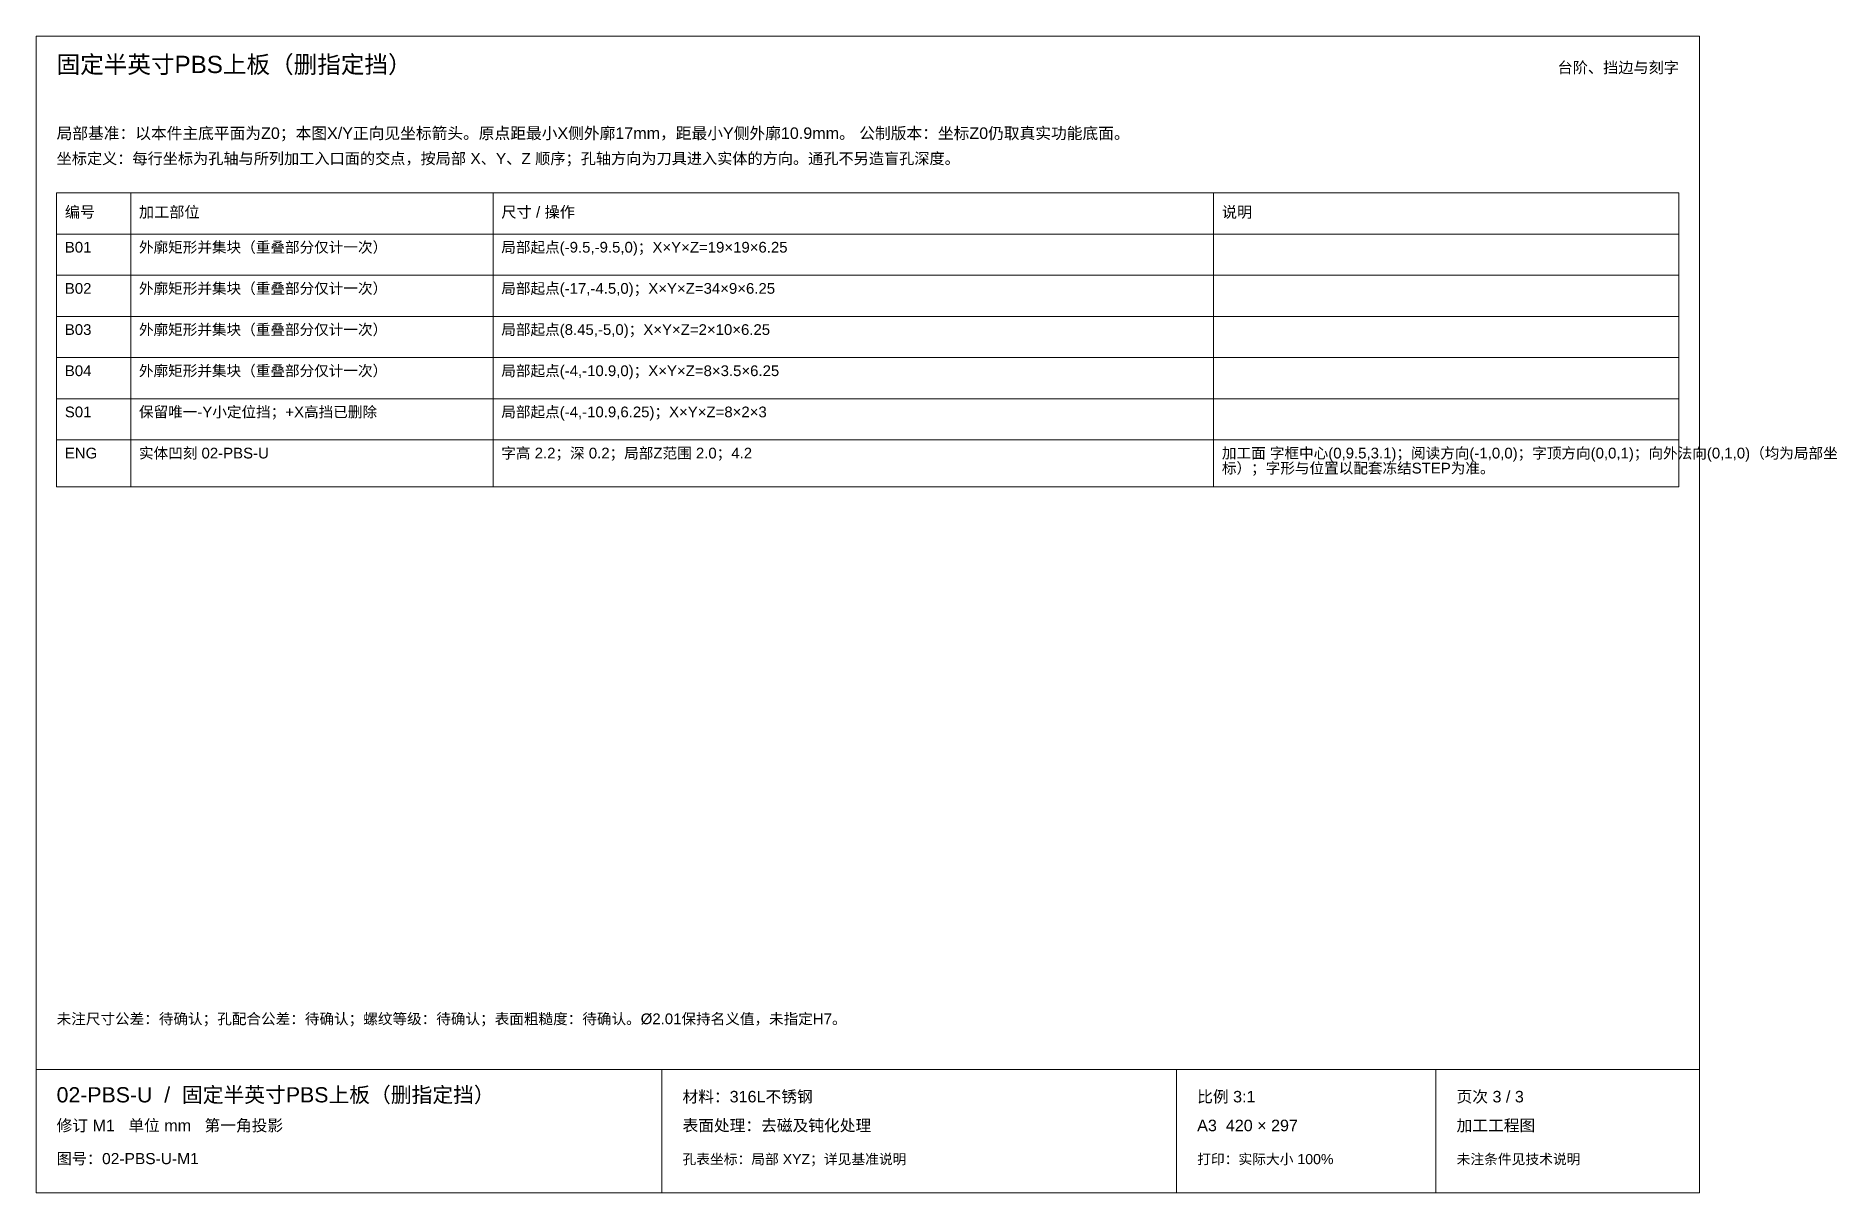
# Paper-space layout '03_孔表及加工说明' of a CAD drawing. Header units: millimetres. Extents: x 8 to 445, y 8 to 289.
import ezdxf
from ezdxf.enums import TextEntityAlignment as Align

# ---------------------------------------------------------------- set-up
doc = ezdxf.new("R2010")
doc.units = ezdxf.units.MM
doc.layers.add('ANNOTATIONS', color=7, linetype='CONTINUOUS', lineweight=18)
doc.styles.add('CJK', font='Arial Unicode.ttf')

psp = doc.layouts.new('03_孔表及加工说明')

# ---------------------------------------------------------------- linework, layer by layer
at = {"layer": 'ANNOTATIONS'}
for p, q in [((412, 289), (8, 289)), ((8, 289), (8, 8)), ((412, 8), (412, 289)), ((31, 250.9), (13, 250.9)), ((13, 250.9), (13, 240.9)), ((31, 240.9), (31, 250.9)), ((119, 250.9), (31, 250.9)), ((31, 250.9), (31, 240.9)), ((119, 240.9), (119, 250.9)), ((294, 250.9), (119, 250.9)), ((119, 250.9), (119, 240.9)), ((294, 240.9), (294, 250.9)), ((407, 250.9), (294, 250.9)), ((294, 250.9), (294, 240.9)), ((407, 240.9), (407, 250.9)), ((13, 240.9), (31, 240.9)), ((31, 240.9), (13, 240.9)), ((13, 240.9), (13, 230.9)), ((31, 240.9), (119, 240.9)), ((31, 230.9), (31, 240.9)), ((119, 240.9), (31, 240.9)), ((31, 240.9), (31, 230.9)), ((119, 240.9), (294, 240.9)), ((119, 230.9), (119, 240.9)), ((294, 240.9), (119, 240.9)), ((119, 240.9), (119, 230.9)), ((294, 240.9), (407, 240.9)), ((294, 230.9), (294, 240.9)), ((407, 240.9), (294, 240.9)), ((294, 240.9), (294, 230.9)), ((407, 230.9), (407, 240.9)), ((13, 230.9), (31, 230.9)), ((31, 230.9), (13, 230.9)), ((13, 230.9), (13, 220.9)), ((31, 230.9), (119, 230.9)), ((31, 220.9), (31, 230.9)), ((119, 230.9), (31, 230.9)), ((31, 230.9), (31, 220.9)), ((119, 230.9), (294, 230.9)), ((119, 220.9), (119, 230.9)), ((294, 230.9), (119, 230.9)), ((119, 230.9), (119, 220.9)), ((294, 230.9), (407, 230.9)), ((294, 220.9), (294, 230.9)), ((407, 230.9), (294, 230.9)), ((294, 230.9), (294, 220.9)), ((407, 220.9), (407, 230.9)), ((13, 220.9), (31, 220.9)), ((31, 220.9), (13, 220.9)), ((13, 220.9), (13, 210.9)), ((31, 220.9), (119, 220.9)), ((31, 210.9), (31, 220.9)), ((119, 220.9), (31, 220.9)), ((31, 220.9), (31, 210.9)), ((119, 220.9), (294, 220.9)), ((119, 210.9), (119, 220.9)), ((294, 220.9), (119, 220.9)), ((119, 220.9), (119, 210.9)), ((294, 220.9), (407, 220.9)), ((294, 210.9), (294, 220.9)), ((407, 220.9), (294, 220.9)), ((294, 220.9), (294, 210.9)), ((407, 210.9), (407, 220.9)), ((13, 210.9), (31, 210.9)), ((31, 210.9), (13, 210.9)), ((13, 210.9), (13, 200.9)), ((31, 210.9), (119, 210.9)), ((31, 200.9), (31, 210.9)), ((119, 210.9), (31, 210.9)), ((31, 210.9), (31, 200.9)), ((119, 210.9), (294, 210.9)), ((119, 200.9), (119, 210.9)), ((294, 210.9), (119, 210.9)), ((119, 210.9), (119, 200.9)), ((294, 210.9), (407, 210.9)), ((294, 200.9), (294, 210.9)), ((407, 210.9), (294, 210.9)), ((294, 210.9), (294, 200.9)), ((407, 200.9), (407, 210.9)), ((13, 200.9), (31, 200.9)), ((31, 200.9), (13, 200.9)), ((13, 200.9), (13, 190.9)), ((31, 200.9), (119, 200.9)), ((31, 190.9), (31, 200.9)), ((119, 200.9), (31, 200.9)), ((31, 200.9), (31, 190.9)), ((119, 200.9), (294, 200.9)), ((119, 190.9), (119, 200.9)), ((294, 200.9), (119, 200.9)), ((119, 200.9), (119, 190.9)), ((294, 200.9), (407, 200.9)), ((294, 190.9), (294, 200.9)), ((407, 200.9), (294, 200.9)), ((294, 200.9), (294, 190.9)), ((407, 190.9), (407, 200.9)), ((13, 190.9), (31, 190.9)), ((31, 190.9), (13, 190.9)), ((13, 190.9), (13, 179.5)), ((31, 190.9), (119, 190.9)), ((31, 179.5), (31, 190.9)), ((119, 190.9), (31, 190.9)), ((31, 190.9), (31, 179.5)), ((119, 190.9), (294, 190.9)), ((119, 179.5), (119, 190.9)), ((294, 190.9), (119, 190.9)), ((119, 190.9), (119, 179.5)), ((294, 190.9), (407, 190.9)), ((294, 179.5), (294, 190.9)), ((407, 190.9), (294, 190.9)), ((294, 190.9), (294, 179.5)), ((407, 179.5), (407, 190.9)), ((13, 179.5), (31, 179.5)), ((31, 179.5), (119, 179.5)), ((119, 179.5), (294, 179.5)), ((294, 179.5), (407, 179.5)), ((8, 38), (412, 38)), ((160, 8), (160, 38)), ((285, 8), (285, 38)), ((348, 8), (348, 38)), ((8, 8), (412, 8))]:
    psp.add_line(p, q, dxfattribs=at)

# ---------------------------------------------------------------- texts
at = {"layer": 'ANNOTATIONS', "style": 'CJK'}
for s, height, p in [('固定半英寸PBS上板（删指定挡）', 4.2, (13, 280)), ('局部基准：以本件主底平面为Z0；本图X/Y正向见坐标箭头。原点距最小X侧外廓17mm，距最小Y侧外廓10.9mm。 公制版本：坐标Z0仍取真实功能底面。', 2.8, (13, 264)), ('坐标定义：每行坐标为孔轴与所列加工入口面的交点，按局部 X、Y、Z 顺序；孔轴方向为刀具进入实体的方向。通孔不另造盲孔深度。', 2.7, (13, 257.9)), ('编号', 2.7, (15, 244.9)), ('加工部位', 2.7, (33, 244.9)), ('尺寸 / 操作', 2.7, (121, 244.9)), ('说明', 2.7, (296, 244.9)), ('B01', 2.6, (15, 236.4)), ('外廓矩形并集块（重叠部分仅计一次）', 2.6, (33, 236.4)), ('局部起点(-9.5,-9.5,0)；X×Y×Z=19×19×6.25', 2.6, (121, 236.4)), ('B02', 2.6, (15, 226.4)), ('外廓矩形并集块（重叠部分仅计一次）', 2.6, (33, 226.4)), ('局部起点(-17,-4.5,0)；X×Y×Z=34×9×6.25', 2.6, (121, 226.4)), ('B03', 2.6, (15, 216.4)), ('外廓矩形并集块（重叠部分仅计一次）', 2.6, (33, 216.4)), ('局部起点(8.45,-5,0)；X×Y×Z=2×10×6.25', 2.6, (121, 216.4)), ('B04', 2.6, (15, 206.4)), ('外廓矩形并集块（重叠部分仅计一次）', 2.6, (33, 206.4)), ('局部起点(-4,-10.9,0)；X×Y×Z=8×3.5×6.25', 2.6, (121, 206.4)), ('S01', 2.6, (15, 196.4)), ('保留唯一-Y小定位挡；+X高挡已删除', 2.6, (33, 196.4)), ('局部起点(-4,-10.9,6.25)；X×Y×Z=8×2×3', 2.6, (121, 196.4)), ('ENG', 2.6, (15, 186.4)), ('实体凹刻 02-PBS-U', 2.6, (33, 186.4)), ('字高 2.2；深 0.2；局部Z范围 2.0；4.2', 2.6, (121, 186.4)), ('加工面 字框中心(0,9.5,3.1)；阅读方向(-1,0,0)；字顶方向(0,0,1)；向外法向(0,1,0)（均为局部坐', 2.6, (296, 186.4)), ('标）；字形与位置以配套冻结STEP为准。', 2.6, (296, 182.75)), ('未注尺寸公差：待确认；孔配合公差：待确认；螺纹等级：待确认；表面粗糙度：待确认。Ø2.01保持名义值，未指定H7。', 2.6, (13, 49)), ('02-PBS-U  /  固定半英寸PBS上板（删指定挡）', 3.7, (13, 30)), ('材料：316L不锈钢', 2.8, (165, 30)), ('比例 3:1', 2.8, (290, 30)), ('页次 3 / 3', 2.8, (353, 30)), ('修订 M1   单位 mm   第一角投影', 2.8, (13, 23)), ('表面处理：去磁及钝化处理', 2.8, (165, 23)), ('A3  420 × 297', 2.8, (290, 23)), ('加工工程图', 2.8, (353, 23)), ('图号：02-PBS-U-M1', 2.7, (13, 15)), ('孔表坐标：局部 XYZ；详见基准说明', 2.45, (165, 15)), ('打印：实际大小 100%', 2.45, (290, 15)), ('未注条件见技术说明', 2.45, (353, 15))]:
    psp.add_text(s, height=height, dxfattribs=at).set_placement(p)
psp.add_text('台阶、挡边与刻字', height=2.7, dxfattribs=at).set_placement((407, 280), align=Align.RIGHT)

doc.saveas('drawing.dxf')
